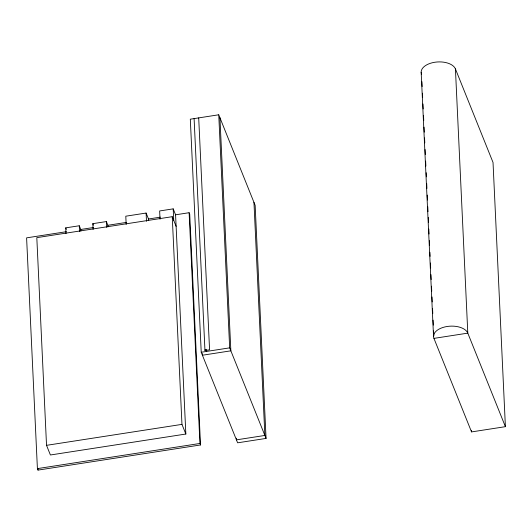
<?xml version="1.0" encoding="UTF-8"?>
<svg xmlns="http://www.w3.org/2000/svg" width="532" height="532" viewBox="0 0 532 532"><rect width="100%" height="100%" fill="white"/><g stroke="black" fill="none" stroke-linecap="round" stroke-linejoin="round"><path stroke-width="0.8" d="M218.745 114.786L190.31 119.188L201.222 352.257L237.624 442.817L266.067 438.415L255.154 205.345L218.745 114.786L229.664 347.855L266.067 438.415M148.568 220.64L148.495 218.991L146.107 213.053L125.791 216.198L126.177 224.438M176.119 226.339L172.242 216.69L36.808 237.651L46.53 445.337L50.414 454.986L185.848 434.026L175.58 214.802L173.193 208.863L159.647 210.958L160.032 219.204M66.008 233.628L65.735 227.856L79.281 225.761L80.771 229.472L80.851 231.121M93.093 229.432L92.827 223.666L106.367 221.571L107.863 225.282L107.936 226.931M66.42 231.693L26.6 237.857L37.406 468.619L38.005 470.102L200.524 444.958L189.718 214.19L189.119 212.707L175.58 214.802M80.771 229.472L93.519 227.503M107.863 225.282L126.55 222.389M148.495 218.991L160.445 217.142M206.15 349.75L204.933 349.943L205.232 350.681L206.449 350.495L206.476 351.073L206.15 349.75L206.449 350.495M201.222 352.257L229.664 347.855M433.946 338.379L467.801 333.138L505.4 426.671L471.538 431.911L433.946 338.379A17.35 9.616 -2.7 0 1 447.139 326.482A17.35 9.616 -2.7 0 1 467.801 333.138L455.425 68.914A17.35 9.616 -2.7 0 0 434.77 62.257A17.35 9.616 -2.7 0 0 421.57 74.154M46.53 445.337L181.964 424.376L185.848 434.026M37.406 468.619L199.932 443.469L200.524 444.958M455.425 68.914L493.024 162.446L505.4 426.671M92.827 223.666L93.419 225.149M65.735 227.856L66.334 229.339M471.465 430.255L471.538 431.911M421.916 81.609L422.149 86.583M422.461 93.206L422.654 97.349M422.967 103.973L423.199 108.947M423.505 115.57L423.738 120.538M424.051 127.168L424.283 132.136M424.556 137.934L424.789 142.902M425.101 149.532L425.334 154.499M425.64 161.13L425.873 166.097M426.185 172.72L426.378 176.863M426.691 183.493L426.923 188.461M427.229 195.084L427.462 200.059M427.775 206.682L428.007 211.65M428.28 217.448L428.513 222.423M428.825 229.046L429.058 234.013M429.364 240.644L429.597 245.611M429.909 252.241L430.102 256.377M430.415 263.007L430.647 267.975M430.953 274.605L431.186 279.573M431.499 286.196L431.731 291.17M432.004 296.969L432.237 301.937M432.549 308.56L432.782 313.534M433.088 320.158L433.321 325.132M433.593 330.924L433.826 335.898M421.164 72.299L433.547 336.636M253.957 202.373L264.876 435.449L236.434 439.851L236.354 438.188M219.942 117.752L230.855 350.827L202.413 355.23L202.34 353.567M198.702 117.885L209.568 349.803L204.96 350.515L194.1 118.596M189.119 212.707L199.932 443.469M173.193 208.863L173.731 220.401M172.242 216.69L181.964 424.376M146.107 213.053L146.493 221.299M106.367 221.571L106.639 227.337M79.281 225.761L79.554 231.533M37.925 468.446L38.005 470.102"/></g></svg>
